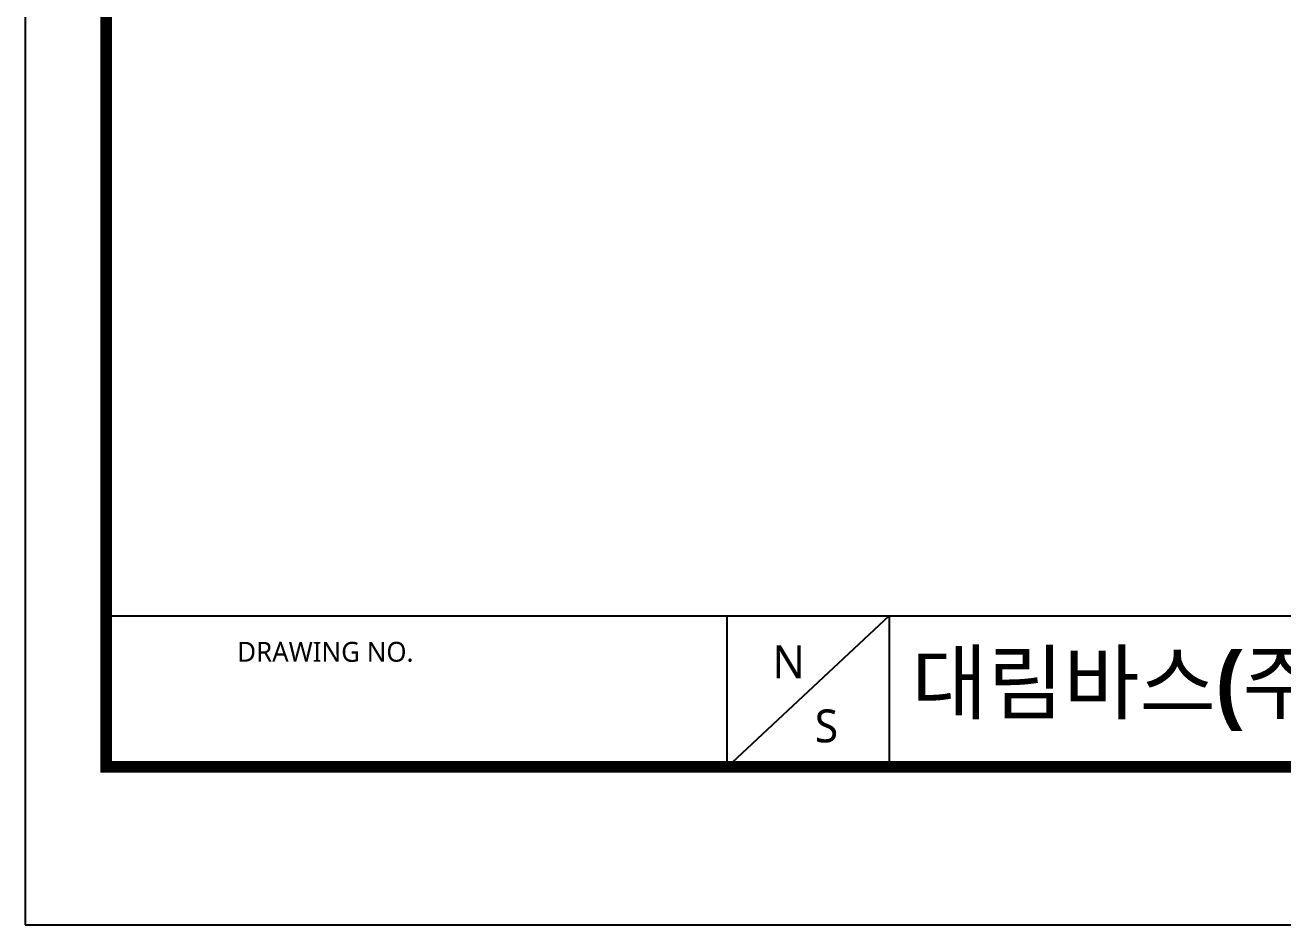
# Model space of a CAD drawing. Extents: x 16296660632 to 16296680496, y -37409619871 to -37409616057.
# Drawn here: x 16296678326 to 16296678869, y -37409617647 to -37409617259 of the extents above; entities that cross this region are included whole.
import ezdxf

# ---------------------------------------------------------------- set-up
doc = ezdxf.new("R2010")
doc.units = 0
doc.header["$LTSCALE"] = 10
doc.header["$MEASUREMENT"] = 0
doc.layers.get('0').update_dxf_attribs({"linetype": 'CONTINUOUS'})
doc.styles.add('Daelim Dimension', font='')
doc.styles.get('Daelim Dimension').set_extended_font_data('NanumGothic')

msp = doc.modelspace()

# ---------------------------------------------------------------- linework, layer by layer
at = {"color": 5}
msp.add_line((16296678361.316879, -37409617513.589973), (16296680108.60783, -37409617513.589973), dxfattribs=at)
at = {"color": 5, "ltscale": 40}
for p, q in [((16296678629.152519, -37409617513.589973), (16296678629.152519, -37409617578.977768)), ((16296678629.152519, -37409617513.589973), (16296678629.152519, -37409617578.977768)), ((16296678699.13369, -37409617513.589973), (16296678629.152519, -37409617578.977768)), ((16296678699.13369, -37409617513.589973), (16296678629.152519, -37409617578.977768)), ((16296678699.13369, -37409617513.589973), (16296678699.13369, -37409617578.977768)), ((16296678699.13369, -37409617513.589973), (16296678699.13369, -37409617578.977768))]:
    msp.add_line(p, q, dxfattribs=at)
at = {"ltscale": 0.5}
msp.add_lwpolyline([(16296678326.42292, -37409617646.812927), (16296680496.42292, -37409617646.812927), (16296680496.42292, -37409616056.812927), (16296678326.42292, -37409616056.812927)], close=True, dxfattribs=at)
at = {"color": 5, "linetype": 'ByBlock', "lineweight": 200, "const_width": 5}
msp.add_lwpolyline([(16296678361.316879, -37409617578.73053), (16296680461.316879, -37409617578.73053), (16296680461.316879, -37409616093.73053), (16296678361.316879, -37409616093.73053)], close=True, dxfattribs=at)

# ---------------------------------------------------------------- texts
at = {"color": 5, "ltscale": 40, "style": 'Daelim Dimension'}
msp.add_text('DRAWING NO.', height=8.56337089, dxfattribs=at).set_placement((16296678417.89323, -37409617533.372253))
at = {"char_height": 14.188917, "width": 19.80217315, "attachment_point": 1, "style": 'Daelim Dimension'}
for s, insert in [('N', (16296678648.733549, -37409617526.336197)), ('S', (16296678666.97929, -37409617553.935318))]:
    msp.add_mtext(s, dxfattribs=dict(at, insert=insert))
at = {"color": 2, "insert": (16296678708.81749, -37409617529.244713), "char_height": 26.12098125, "width": 1545.09426441, "attachment_point": 1, "style": 'Daelim Dimension'}
msp.add_mtext('{\\fPretendard Variable SemiBold|b0|i0|c129|p2;대림바스(주)}_Parts _Toilet_{\\fGulim|b0|i0|c129|p50;공중용}_{\\fGulim|b0|i0|c129|p50;핸드드라이어}({\\fGulim|b0|i0|c129|p50;상부삽입형})_TC 500HD', dxfattribs=at)

doc.saveas('drawing.dxf')
